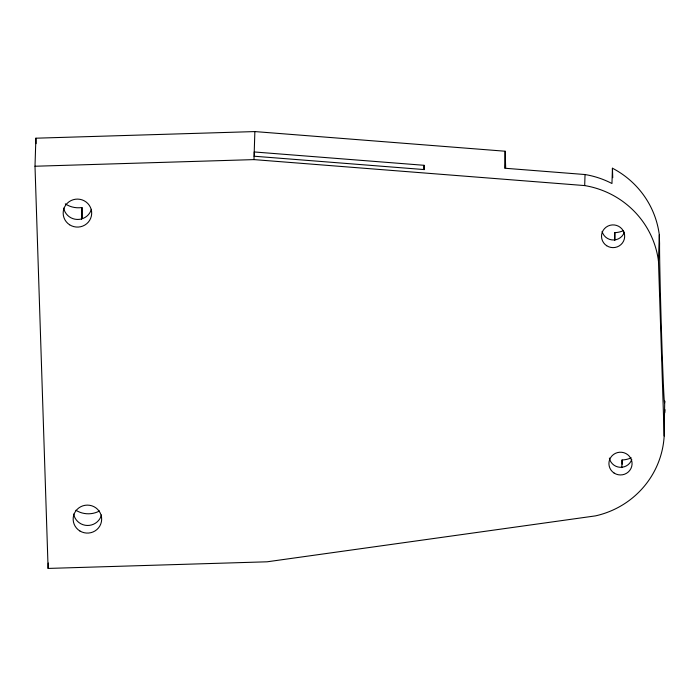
<?xml version="1.0" encoding="UTF-8"?>
<svg xmlns="http://www.w3.org/2000/svg" width="700" height="700" viewBox="0 0 700 700"><rect width="100%" height="100%" fill="white"/><g stroke="black" fill="none" stroke-linecap="round" stroke-linejoin="round"><path stroke-width="1.05" d="M623.254 230.737A23.17 22.741 1.8 0 1 614.801 232.645L614.898 240.03M505.129 151.226L504.595 168.219L585.034 174.536A89.285 87.649 1.8 0 1 611.957 183.514L612.439 168.219A89.285 87.649 1.8 0 1 659.295 234.789L659.584 243.539A80.194 0.963 88.3 0 0 661.666 337.523A80.194 0.963 88.3 0 0 664.711 400.916L664.169 436.004A88.559 86.931 1.8 0 1 595.455 515.883L267.102 561.803L48.107 568.426L35 166.241L35.884 138.197L254.87 131.574L505.129 151.226L505.671 167.737M48.107 568.426L48.282 563.036M81.585 219.196L81.953 207.515A23.17 22.741 1.8 0 1 65.301 203.857M35 166.241L253.986 159.609L254.87 131.574M254.371 156.336L254.231 151.961L424.051 165.296L423.911 169.549L254.1 156.214M664.169 436.004L658.472 261.135A89.285 87.649 1.8 0 0 584.692 185.579L585.034 174.536M614.635 240.511L614.801 232.645M621.827 467.617L622.064 459.97A23.17 22.741 1.8 0 0 631.199 457.826M658.472 261.135L659.295 234.789M253.986 159.609L584.692 185.579M424.051 165.296L424.191 169.662M81.953 207.515L82.311 218.435M35.884 138.197L36.059 143.666M622.064 459.97L622.195 464.214M612.439 168.219L612.736 177.704M665 409.666A88.559 86.931 1.8 0 1 664.764 412.773M631.759 459.454A11.585 11.375 1.8 0 1 609.359 458.062M624.347 232.129A11.585 11.375 1.8 0 1 602.105 231.438M101.456 514.972A14.254 13.991 1.8 0 1 73.64 514.045M91.385 209.309A14.254 13.991 1.8 0 1 63.683 208.11M99.461 511A23.17 22.741 1.8 0 1 75.889 510.256M614.093 473.051A11.585 11.375 1.8 0 0 632.056 464.301A11.585 11.375 1.8 0 0 615.344 453.39A11.585 11.375 1.8 0 0 614.093 473.051M606.681 245.726A11.585 11.375 1.8 0 0 624.645 236.976A11.585 11.375 1.8 0 0 607.933 226.074A11.585 11.375 1.8 0 0 606.681 245.726M79.879 530.976A14.254 13.991 1.8 0 0 101.657 519.575A14.254 13.991 1.8 0 0 80.692 506.756A14.254 13.991 1.8 0 0 79.879 530.976M69.589 224.77A14.254 13.991 1.8 0 0 91.665 213.929A14.254 13.991 1.8 0 0 71.041 200.576A14.254 13.991 1.8 0 0 69.589 224.77"/></g></svg>
